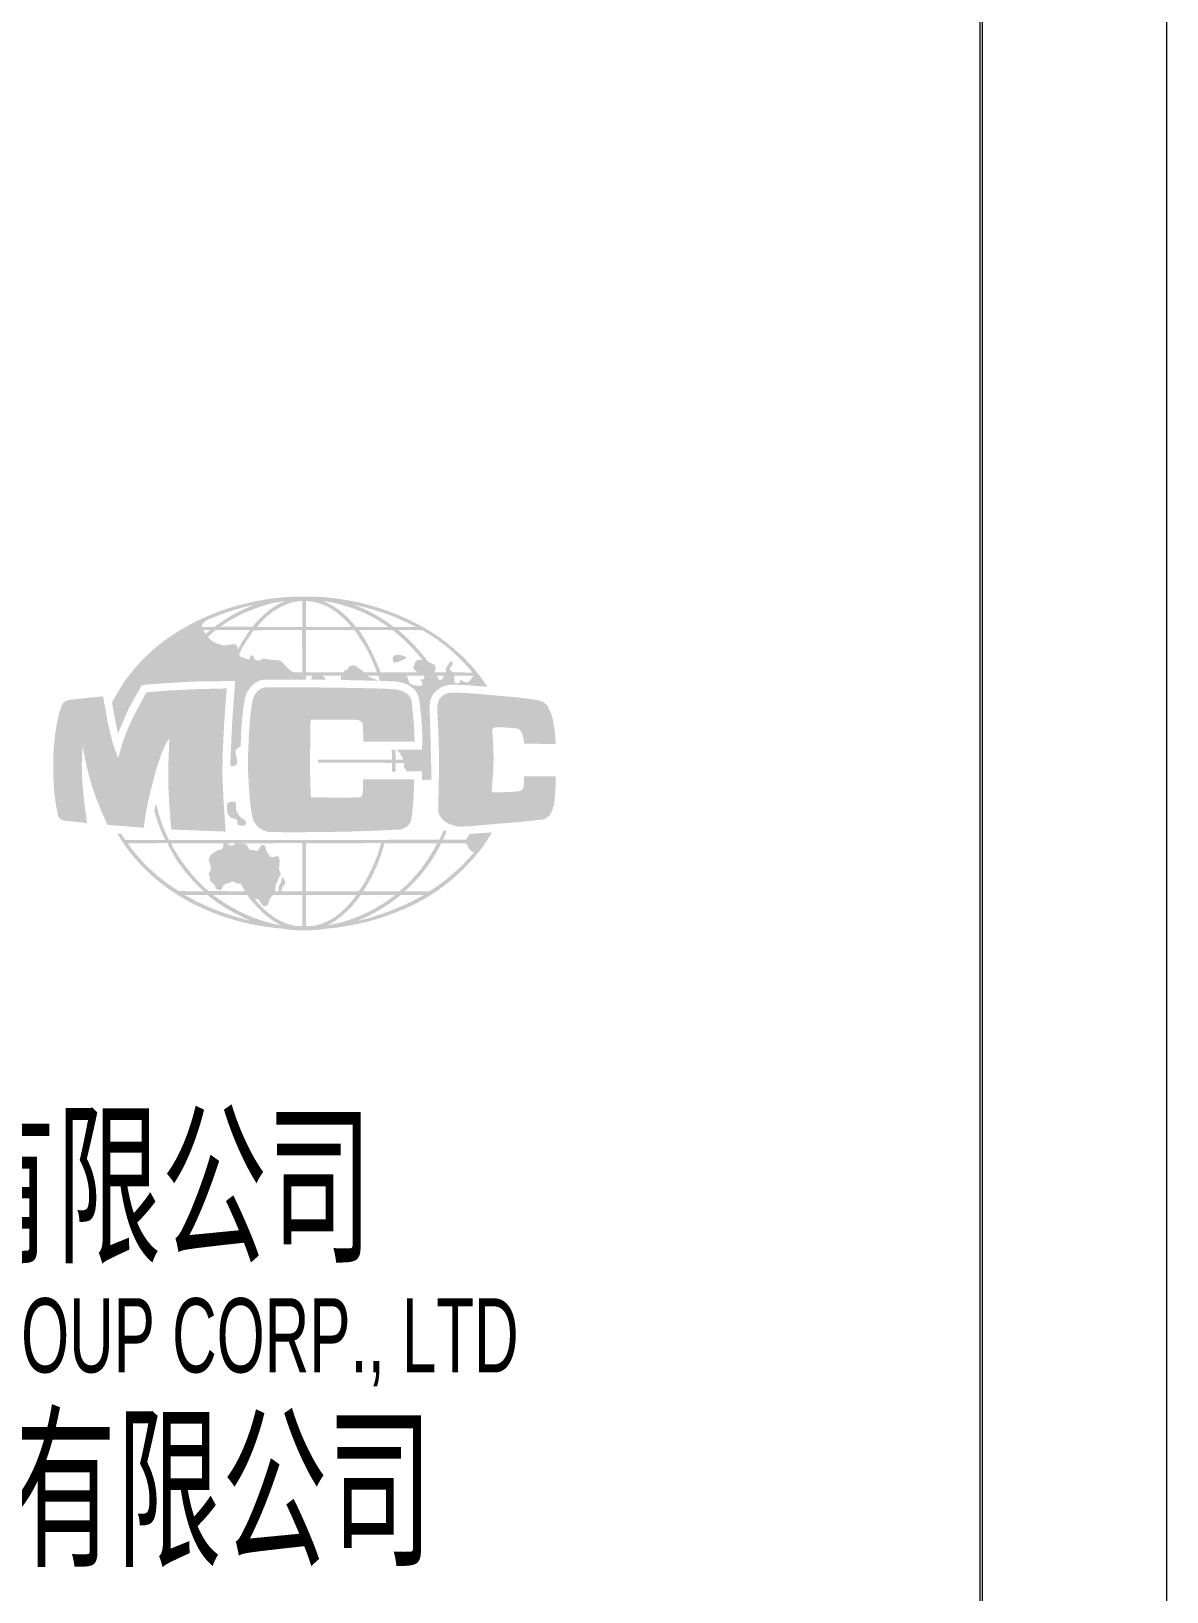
# Model space of a CAD drawing. Header units: millimetres. Extents: x 72 to 17970, y 150 to 12750.
# Drawn here: x 17053 to 17970, y 5303 to 6563 of the extents above; entities that cross this region are included whole.
import ezdxf

# ---------------------------------------------------------------- set-up
doc = ezdxf.new("R2010")
doc.units = ezdxf.units.MM
doc.linetypes.add('XKITLINE00', pattern=[0])
doc.layers.add('DrawingSheet', color=5, linetype='Continuous', lineweight=0)
doc.layers.add('OtherObjectType', color=1, linetype='Continuous', lineweight=0)
doc.styles.add('$TD_AUDIT_GENERATED_(EE)', font='ARIAL.TTF')

# ---------------------------------------------------------------- blocks, each defined once
blk = doc.blocks.new('*A3')
at = {"layer": 'DrawingSheet', "color": 5, "linetype": 'XKITLINE00', "lineweight": 0}
blk.add_line((17970, 150), (17970, 12750), dxfattribs=at)
blk = doc.blocks.new('*A5')
at = {"layer": 'OtherObjectType'}
for color, points in [(7, [(17307.8, 6086.2), (17307.1, 6086.9), (17306.4, 6087.6), (17305.7, 6088.3), (17305, 6089), (17304.3, 6089.6), (17303.6, 6090.3), (17302.9, 6090.9), (17302.1, 6091.6), (17301.4, 6092.2), (17300, 6093.4), (17299.3, 6093.9), (17298.6, 6094.4), (17297.8, 6094.9), (17297.1, 6095.4), (17296.4, 6095.9), (17295.6, 6096.4), (17294.9, 6096.8), (17294.1, 6097.3), (17293.4, 6097.7), (17292.6, 6098.1), (17291.8, 6098.5), (17291, 6098.9), (17290.2, 6099.2), (17289.4, 6099.6), (17288.6, 6099.9), (17287.8, 6100.2), (17287, 6100.5), (17286.1, 6100.8), (17285.3, 6101.1), (17284.5, 6101.3), (17283.6, 6101.5), (17282.8, 6101.7), (17281.9, 6101.9), (17281.1, 6102.1), (17280.2, 6102.3), (17279.3, 6102.4), (17278.5, 6102.5), (17277.6, 6102.6), (17276.7, 6102.7), (17275.9, 6102.8), (17275, 6102.9), (17333.4, 6090.3), (17335, 6089.4), (17336.6, 6088.4), (17338.2, 6087.4), (17339.7, 6086.3), (17341.2, 6085.3), (17342.8, 6084.2), (17344.3, 6083.1), (17345.8, 6082), (17363.4, 6082), (17368.6, 6079.4), (17349.5, 6079.4), (17350.5, 6078.6), (17351.4, 6077.7), (17352.4, 6076.8), (17353.4, 6075.9), (17354.4, 6075.1), (17355.3, 6074.2), (17356.3, 6073.3), (17357.2, 6072.3), (17358.2, 6071.4), (17359.1, 6070.5), (17360, 6069.6), (17361, 6068.6), (17361.9, 6067.7), (17362.8, 6066.8), (17363.7, 6065.8), (17364.6, 6064.8), (17365.8, 6063.5), (17367, 6062.1), (17368.1, 6060.7), (17369.3, 6059.3), (17370.4, 6057.9), (17371.5, 6056.5), (17372.6, 6055.1), (17373.7, 6053.6), (17370.1, 6042.6), (17355.9, 6042.6), (17357.2, 6040.4), (17358.1, 6037.6), (17358.9, 6036.3), (17360, 6035.4), (17361.7, 6035), (17365, 6034.5), (17359.7, 6033.7), (17357.2, 6035.2), (17354.2, 6036.4), (17349.7, 6037.6), (17345.3, 6038), (17342.1, 6038.1), (17338.2, 6038.3), (17334.7, 6038.4), (17333.3, 6042.6), (17324.6, 6042.6), (17325.2, 6042.1), (17326.3, 6041.5), (17327.2, 6041.1), (17328.3, 6040.7), (17332.6, 6038.9), (17333.8, 6038.5), (17326.4, 6038.6), (17303.2, 6039.1), (17303.2, 6040.8), (17303.3, 6041.9), (17303.6, 6042.6), (17288, 6042.6), (17289.2, 6041.8), (17290.4, 6040.5), (17291.1, 6039.4), (17278.4, 6039.4), (17279.1, 6039.9), (17279.5, 6040.7), (17280, 6042.6), (17275, 6042.6), (17275, 6039.4), (17243.9, 6039.4), (17241.3, 6039.3), (17238.9, 6039.1), (17236.5, 6038.2), (17234.2, 6036.9), (17231.6, 6034.8), (17229.7, 6032.6), (17227.5, 6029.4), (17225.5, 6024), (17224.5, 6017.6), (17223.4, 6008.1), (17222.5, 5996.6), (17222.2, 5985.5), (17220.2, 5984.3), (17218.9, 5983.2), (17218, 5981.9), (17218.3, 5979.1), (17218.9, 5976.6), (17219.3, 5973.8), (17219.1, 5971.3), (17218.6, 5970.4), (17217.3, 5969.9), (17215.8, 5969.6), (17214.8, 5969.3), (17213.7, 5970.5), (17215.5, 6007.5), (17217.7, 6038.3), (17220, 6063.6), (17223.7, 6070.5), (17226.1, 6074.2), (17229.5, 6079.2), (17229.7, 6079.4), (17227.5, 6079.4), (17221.6, 6079.4), (17215.5, 6079.4), (17205, 6079.4), (17201.9, 6079.4), (17201, 6081.9), (17202.6, 6083.1), (17205.9, 6085.5), (17209, 6087.5), (17212.9, 6090), (17217.3, 6092.5), (17221.4, 6094.6), (17224.9, 6096.3), (17230.3, 6098.6), (17233.6, 6099.8), (17231, 6099.3), (17227.8, 6098.6), (17223.8, 6097.6), (17217, 6095.7), (17209.6, 6093.3), (17204.9, 6091.5), (17201.6, 6090.3), (17197, 6088.4), (17194.8, 6090.4), (17202.9, 6093.7), (17209.4, 6096.1), (17216.9, 6098.4), (17223, 6100), (17229.4, 6101.6), (17235.6, 6102.9), (17244, 6104.4), (17251.5, 6105.3), (17260, 6106.1), (17265.7, 6106.4), (17271.8, 6106.5), (17277.3, 6106.4), (17283.8, 6106.3), (17292.3, 6105.7), (17298.9, 6104.9), (17305.8, 6103.9), (17311.2, 6103), (17313.4, 6099.8), (17314.7, 6099.3), (17316, 6098.8), (17317.3, 6098.3), (17318.6, 6097.8), (17319.8, 6097.3), (17321.1, 6096.7), (17322.4, 6096.1), (17323.6, 6095.6), (17324.9, 6095), (17326.1, 6094.3), (17327.4, 6093.7), (17328.6, 6093.1), (17329.8, 6092.4), (17331, 6091.7), (17332.2, 6091), (17333.4, 6090.3), (17317.8, 6079.4), (17318.7, 6078), (17319.6, 6076.6), (17320.5, 6075.1), (17321.3, 6073.7), (17322.2, 6072.3), (17323, 6070.8), (17323.9, 6069.4), (17324.7, 6067.9), (17325.5, 6066.4), (17326.3, 6065), (17327, 6063.5), (17327.8, 6062), (17328.6, 6060.5), (17329.3, 6059), (17330, 6057.5), (17330.7, 6056), (17331.3, 6054.6), (17331.9, 6053.3), (17332.5, 6051.9), (17333, 6050.6), (17333.6, 6049.2), (17334.2, 6047.9), (17334.7, 6046.5), (17335.2, 6045.2), (17339.3, 6045.2), (17349.5, 6045.2), (17357.9, 6045.2), (17360.1, 6045.2), (17362, 6045.2), (17363.8, 6045.2), (17365.7, 6045.3), (17363.5, 6046.4), (17362.5, 6047.4), (17361.6, 6049), (17361.9, 6050.1), (17362.6, 6051.7), (17363, 6053), (17363.5, 6054.1), (17364.4, 6054.9), (17365.5, 6055.3), (17366.5, 6055.5), (17369.1, 6055.2), (17368, 6056.5), (17366.9, 6057.8), (17365.8, 6059.1), (17364.7, 6060.4), (17363.6, 6061.7), (17362.5, 6062.9), (17361.3, 6064.2), (17360.2, 6065.4), (17359.3, 6066.3), (17358.4, 6067.3), (17357.4, 6068.2), (17356.5, 6069.1), (17355.6, 6070), (17354.6, 6070.9), (17353.7, 6071.8), (17352.7, 6072.7), (17351.8, 6073.6), (17350.8, 6074.4), (17349.8, 6075.3), (17348.8, 6076.1), (17347.8, 6076.9), (17346.8, 6077.8), (17345.8, 6078.6), (17344.8, 6079.4), (17317.8, 6079.4), (17344.9, 6056.7), (17345.2, 6057.4), (17345.6, 6058.3), (17346.3, 6058.9), (17347.2, 6059.4), (17348, 6059.5), (17349.6, 6059.5), (17352, 6059), (17353.8, 6058.6), (17355, 6058.1), (17355.7, 6057.5), (17355.9, 6057.1), (17355.4, 6056.5), (17353.1, 6055.2), (17350.8, 6054.3), (17348.8, 6053.6), (17345.9, 6052.9), (17345.5, 6053.9), (17344.9, 6055.9), (17344.9, 6056.7), (17317.8, 6079.4), (17333.4, 6090.3), (17258.1, 6102.8), (17253.2, 6102.1), (17247.8, 6101.1), (17239.2, 6098.7), (17233, 6096.5), (17225.3, 6093.4), (17220.9, 6091.2), (17215.9, 6088.6), (17212.2, 6086.4), (17208.7, 6084.1), (17205.7, 6082), (17231.8, 6082.1), (17234, 6084.8), (17237, 6088), (17240.8, 6091.8), (17246.1, 6096.2), (17250.6, 6099.2), (17255, 6101.5), (17258.1, 6102.8), (17333.4, 6090.3), (17288.7, 6102.8), (17289.3, 6102.6), (17290.5, 6102.1), (17291.6, 6101.6), (17292.7, 6101), (17293.8, 6100.4), (17294.9, 6099.8), (17296, 6099.2), (17297.1, 6098.6), (17298.2, 6097.9), (17299.2, 6097.2), (17300.2, 6096.5), (17301.3, 6095.8), (17302.3, 6095), (17303.3, 6094.2), (17304.2, 6093.4), (17305.2, 6092.6), (17306.3, 6091.6), (17307, 6091), (17307.6, 6090.4), (17308.3, 6089.8), (17308.9, 6089.2), (17309.5, 6088.6), (17310.1, 6087.9), (17310.7, 6087.3), (17311.3, 6086.6), (17311.9, 6086), (17312.5, 6085.3), (17313.1, 6084.6), (17313.6, 6084), (17314.2, 6083.3), (17314.7, 6082.6), (17315.3, 6081.9), (17341.3, 6081.9), (17340.4, 6082.6), (17339.4, 6083.3), (17338.5, 6083.9), (17337.5, 6084.6), (17336.5, 6085.2), (17335.5, 6085.8), (17334.6, 6086.5), (17332.7, 6087.6), (17331.1, 6088.5), (17329.4, 6089.4), (17327.8, 6090.4), (17326.1, 6091.2), (17324.4, 6092.1), (17322.6, 6092.9), (17320.9, 6093.7), (17319.2, 6094.5), (17317.4, 6095.2), (17315.6, 6095.9), (17313.9, 6096.6), (17312.1, 6097.2), (17310.3, 6097.8), (17308.5, 6098.4), (17306.6, 6099), (17304.7, 6099.6), (17303.6, 6099.8), (17302.6, 6100.1), (17301.5, 6100.4), (17300.5, 6100.7), (17299.4, 6100.9), (17298.4, 6101.1), (17297.3, 6101.4), (17296.2, 6101.6), (17295.2, 6101.8), (17294.1, 6102), (17293, 6102.2), (17292, 6102.4), (17290.9, 6102.5), (17289.8, 6102.7), (17288.7, 6102.8), (17333.4, 6090.3), (17271.8, 6079.4), (17232.7, 6079.3), (17228.4, 6072.9), (17224.3, 6066.6), (17222.8, 6063.9), (17220.9, 6059.9), (17221.3, 6058.9), (17222.2, 6057.6), (17224.2, 6057.2), (17227.3, 6056), (17228.9, 6055.7), (17229.8, 6056.5), (17229.8, 6058.3), (17230.5, 6059), (17231.2, 6059), (17232.2, 6058.3), (17233.3, 6056.3), (17233.8, 6055.6), (17234.8, 6055.1), (17236, 6054.9), (17237.6, 6054.9), (17238.3, 6055.3), (17238.8, 6055.7), (17240.1, 6056.4), (17241.8, 6056.3), (17244.4, 6055.6), (17246.2, 6055.4), (17249.9, 6055.2), (17252.8, 6054.9), (17254.2, 6054.4), (17256, 6053.2), (17258.4, 6050.5), (17259.7, 6049.2), (17261.2, 6047.8), (17262.5, 6046.7), (17264, 6045.8), (17265.3, 6045.2), (17271.9, 6045.2), (17271.8, 6079.4), (17333.4, 6090.3), (17274.9, 6079.4), (17274.9, 6045.3), (17305.2, 6045.2), (17305.8, 6046.4), (17306.4, 6047.1), (17308.4, 6047.2), (17308.7, 6048.5), (17309.1, 6049.1), (17310.2, 6050), (17310.9, 6050.4), (17312.3, 6050.9), (17313.8, 6051), (17315.5, 6050.1), (17318.2, 6048.2), (17319.3, 6047.5), (17320.6, 6046.6), (17321.6, 6045.7), (17322.1, 6045.2), (17332.3, 6045.2), (17331.8, 6046.3), (17331.4, 6047.5), (17330.9, 6048.7), (17330.5, 6049.8), (17330, 6051), (17329.5, 6052.2), (17329, 6053.3), (17328.5, 6054.5), (17328, 6055.6), (17327.5, 6056.8), (17327, 6057.9), (17326.4, 6059.1), (17325.9, 6060.2), (17325.3, 6061.3), (17324.8, 6062.5), (17324.2, 6063.6), (17323, 6065.6), (17321.8, 6067.6), (17320.6, 6069.6), (17319.3, 6071.6), (17318, 6073.6), (17316.8, 6075.5), (17315.4, 6077.5), (17314.1, 6079.4), (17274.9, 6079.4), (17333.4, 6090.3), (17271.9, 6082), (17272, 6102.9), (17269.2, 6102.7), (17266.2, 6102.2), (17262.7, 6101.4), (17257.9, 6099.7), (17252.2, 6096.8), (17247.6, 6093.8), (17243.5, 6090.6), (17238, 6085.1), (17235.3, 6082), (17271.9, 6082), (17333.4, 6090.3), (17275, 6102.9), (17275, 6081.9), (17311.7, 6081.9), (17311, 6082.6), (17310.4, 6083.4), (17309.8, 6084.1), (17309.1, 6084.8), (17308.5, 6085.5)]), (5, [(17082.3, 6022.7), (17087.5, 6023.5), (17111.1, 6025.9), (17115, 6004.3), (17118.7, 5988.7), (17123.2, 5976), (17127.1, 5989.4), (17132, 6002), (17137.9, 6014), (17146, 6029.1), (17165.5, 6030.7), (17183.8, 6031.6), (17210.9, 6032.3), (17208.8, 6002.9), (17207.7, 5980.6), (17207.4, 5963.9), (17208.4, 5941.2), (17209.3, 5927.4), (17210.1, 5916.7), (17166.2, 5918.4), (17165.2, 5929.1), (17164.3, 5942.8), (17163.7, 5955.2), (17163.8, 5966.3), (17163.9, 5973.5), (17164.5, 5989.6), (17164.5, 5991.7), (17163.9, 5991), (17163.2, 5990.1), (17162.3, 5988.5), (17161.1, 5986.2), (17159.5, 5982.6), (17157.7, 5978.2), (17154.8, 5969.4), (17152.5, 5961.4), (17150.1, 5952), (17148.1, 5944), (17145.9, 5933.2), (17144.6, 5925.2), (17144.1, 5919.8), (17114.6, 5922.1), (17110, 5932.5), (17105.5, 5943.7), (17102.3, 5952.8), (17100.2, 5960), (17098.5, 5966.6), (17096.7, 5974.7), (17094.4, 5985.9), (17093.9, 5971.1), (17094, 5962.7), (17094.6, 5953.2), (17096, 5939.7), (17098.1, 5923.6), (17088.7, 5924.6), (17083.6, 5925.1), (17078.6, 5925.7), (17077.4, 5926.3), (17076.8, 5926.8), (17075.9, 5927.7), (17074.9, 5929.2), (17073.4, 5936.2), (17072.2, 5943.6), (17071.4, 5950.9), (17071, 5959.9), (17070.8, 5966.9), (17070.8, 5973.6), (17070.9, 5977.3), (17071.1, 5982.2), (17071.5, 5986.6), (17071.9, 5991.1), (17072.2, 5993.5), (17072.7, 5997.7), (17073.2, 6000.9), (17073.7, 6003.7), (17074.7, 6008.3), (17075.3, 6010.9), (17076, 6013.5), (17077.3, 6017.8), (17078.8, 6020.4), (17080.5, 6021.9)]), (5, [(17321.1, 5996.2), (17321, 6000.7), (17320.7, 6003.1), (17320.4, 6004.1), (17319.9, 6005), (17319.3, 6005.6), (17318.4, 6006.2), (17317.5, 6006.6), (17316.3, 6006.9), (17314.8, 6007), (17304.1, 6007), (17278.7, 6007), (17278.4, 5999.4), (17278.2, 5967.5), (17278.4, 5955.9), (17278.9, 5944.4), (17284.7, 5944.3), (17294.6, 5944.2), (17310, 5944.2), (17315.7, 5944.3), (17318.7, 5944.4), (17319.8, 5945.2), (17320.5, 5946.4), (17320.9, 5951.1), (17321, 5958.9), (17362.3, 5959), (17361.8, 5944.3), (17361.1, 5935.7), (17360.5, 5930), (17359.7, 5925.2), (17358.3, 5922.7), (17356.4, 5920.7), (17353.8, 5919.2), (17351.3, 5918.4), (17332.3, 5917.5), (17310.2, 5916.7), (17292.3, 5916.4), (17261.3, 5916.1), (17244.2, 5916.5), (17240.2, 5917.7), (17237.6, 5919.3), (17235, 5921.7), (17233.5, 5923.9), (17232.1, 5926.4), (17231.3, 5929.9), (17229.9, 5939.4), (17228.9, 5951.2), (17228.2, 5965.2), (17228.2, 5980.1), (17228.8, 5994), (17229.2, 6000.4), (17229.6, 6006), (17230.4, 6013.2), (17231, 6017.8), (17231.3, 6019.9), (17231.9, 6022.7), (17232.4, 6024.5), (17233.1, 6026.3), (17234.1, 6028), (17235.3, 6029.6), (17236.5, 6030.8), (17238.1, 6031.8), (17239.8, 6032.6), (17242.1, 6033.1), (17259.2, 6033.2), (17281.1, 6033.1), (17304.2, 6032.8), (17326.9, 6032.4), (17342.4, 6031.9), (17348.4, 6031.4), (17352.8, 6030.2), (17355.3, 6028.9), (17357.3, 6027.5), (17359, 6025.4), (17360.1, 6022.9), (17361.6, 6008.8), (17362.5, 5996), (17362.6, 5989.2), (17337.2, 5989.2), (17321.2, 5989.2)]), (7, [(17375.1, 6005.5), (17376.3, 5960.9), (17376, 5958.7), (17368.6, 5982.9), (17368.9, 5989.9), (17368.8, 5996.1), (17368.4, 6003.5), (17368.1, 6007.8), (17367.5, 6013.5), (17366.3, 6023.7), (17375.1, 6022), (17374.7, 6015.9)]), (5, [(17450.1, 5994), (17449.2, 5996.4), (17448, 5998.4), (17447.2, 5999.2), (17446.1, 5999.7), (17445.1, 5999.9), (17440.7, 6000.4), (17434.6, 6000.8), (17428.2, 6000.8), (17426.5, 6000.6), (17425.9, 6000), (17425.3, 5998.9), (17426.2, 5985.6), (17426.4, 5975.5), (17426.2, 5967.2), (17425.1, 5952.3), (17424.9, 5949.5), (17425.2, 5948.6), (17426.5, 5948.4), (17428, 5948.4), (17439.8, 5948.6), (17447.3, 5949.3), (17449.3, 5950.2), (17450.1, 5951.2), (17450.5, 5952.3), (17450.7, 5954.1), (17451.1, 5961.2), (17476.5, 5961.2), (17476.5, 5953.6), (17476.2, 5947.6), (17475.5, 5940.7), (17474.8, 5937.5), (17473.7, 5933.5), (17471.7, 5930), (17469.5, 5928.1), (17467, 5926.6), (17449.1, 5924.6), (17407.4, 5921.1), (17399.3, 5920.6), (17396.6, 5920.9), (17392.7, 5922.1), (17388, 5924.2), (17385, 5926.8), (17382.7, 5929.9), (17381.9, 5932.2), (17381.7, 5934.7), (17382.2, 5959.1), (17382.3, 5979.9), (17382, 5993.2), (17381.4, 6005.4), (17381, 6014.2), (17381, 6018.9), (17381.8, 6021.8), (17382.7, 6023.9), (17384.4, 6025.7), (17386.3, 6027.2), (17388.6, 6028.1), (17390.8, 6028.7), (17393.4, 6028.9), (17396.8, 6028.9), (17410, 6028.2), (17427.9, 6026.6), (17443.9, 6025.2), (17454.6, 6023.9), (17462.6, 6022.7), (17466.9, 6021), (17469.9, 6018.5), (17472.6, 6012.5), (17474.1, 6008), (17475.4, 6000.6), (17476, 5995.2), (17476.3, 5991.3), (17476.5, 5987.3), (17451.1, 5987.8), (17450.9, 5989.8)]), (7, [(17344.4, 5974.7), (17344.2, 5982.9), (17347.1, 5982.9), (17347.4, 5974.7), (17347.3, 5965.2), (17344.3, 5965.1), (17344.3, 5972.2), (17284.5, 5972.3), (17284.5, 5974.7)]), (7, [(17347.3, 5972.1), (17347.4, 5974.7), (17353.2, 5974.7), (17353.1, 5975.5), (17352.9, 5976.2), (17351.5, 5978.4), (17351, 5979.8), (17349.9, 5981.1), (17349.2, 5981.7), (17348.4, 5982.3), (17347.2, 5982.9), (17349.4, 5982.9), (17368.6, 5982.9), (17376, 5958.7), (17372.2, 5958.5), (17368.6, 5958.4), (17368.7, 5965.3), (17356.7, 5965.2), (17355.4, 5966.7), (17354.8, 5967.6), (17354.2, 5968.6), (17354.2, 5970.1), (17353.8, 5972.1)]), (7, [(17161.2, 5909.9), (17160.9, 5911), (17159.4, 5913.9), (17157.3, 5918.6), (17156, 5922.4), (17154.6, 5926.3), (17153, 5931.6), (17152.6, 5932.8), (17152.5, 5934.1), (17153.2, 5937.9), (17153.6, 5938.3), (17154.2, 5938.1), (17154.6, 5936.2), (17155.1, 5934.4), (17155.6, 5932.6), (17156.1, 5930.8), (17156.6, 5929), (17157.2, 5927.2), (17157.8, 5925.4), (17158.4, 5923.6), (17159.1, 5921.9), (17159.7, 5920.1), (17160.4, 5918.4), (17161.2, 5916.6), (17161.9, 5914.9), (17162.7, 5913.2), (17163.6, 5911.5), (17164.4, 5909.8), (17166, 5907.3), (17166.7, 5905.9), (17167.4, 5904.6), (17168.1, 5903.2), (17168.8, 5901.9), (17169.6, 5900.5), (17170.4, 5899.2), (17171.2, 5897.9), (17172, 5896.6), (17172.8, 5895.4), (17173.7, 5894.1), (17174.6, 5892.8), (17175.5, 5891.6), (17176.4, 5890.4), (17177.3, 5889.1), (17178.2, 5887.9), (17179.2, 5886.8), (17192.7, 5868.3), (17191.9, 5869), (17191.1, 5869.7), (17190.3, 5870.4), (17189.5, 5871.1), (17188.7, 5871.8), (17188, 5872.5), (17187.2, 5873.3), (17186.5, 5874), (17185.8, 5874.8), (17185, 5875.5), (17184.3, 5876.3), (17183.6, 5877.1), (17182.9, 5877.9), (17182.2, 5878.7), (17181.5, 5879.5), (17180.9, 5880.3), (17180.2, 5881.1), (17179.5, 5881.8), (17178.9, 5882.6), (17178.2, 5883.4), (17177.6, 5884.1), (17176.9, 5884.9), (17176.3, 5885.7), (17175.7, 5886.5), (17175, 5887.3), (17174.4, 5888.1), (17173.8, 5888.9), (17173.2, 5889.8), (17172.7, 5890.6), (17172.1, 5891.4), (17171.5, 5892.3), (17170.9, 5893.1), (17170.4, 5894), (17169.8, 5894.8), (17169.3, 5895.7), (17168.8, 5896.5), (17168.3, 5897.4), (17167.8, 5898.3), (17167.3, 5899.2), (17166.8, 5900.1), (17166.3, 5901), (17165.8, 5901.9), (17165.3, 5902.8), (17164.9, 5903.7), (17164.4, 5904.6), (17164, 5905.5), (17163.6, 5906.4), (17163.2, 5907.4), (17131, 5907.2), (17132.1, 5905.7), (17133.2, 5904.2), (17134.3, 5902.6), (17135.5, 5901.1), (17136.7, 5899.7), (17137.9, 5898.2), (17139.1, 5896.8), (17140.3, 5895.3), (17141.6, 5893.9), (17142.9, 5892.6), (17144.2, 5891.2), (17145.5, 5889.9), (17146.9, 5888.5), (17148.2, 5887.2), (17149.6, 5886), (17151, 5884.7), (17152.3, 5883.6), (17153.5, 5882.4), (17154.8, 5881.3), (17156, 5880.3), (17157.3, 5879.2), (17158.7, 5878.2), (17160, 5877.1), (17161.3, 5876.1), (17162.7, 5875.1), (17164, 5874.1), (17165.4, 5873.2), (17166.8, 5872.2), (17168.2, 5871.3), (17169.6, 5870.4), (17171, 5869.5), (17172.4, 5868.7), (17159.2, 5874), (17158.5, 5874.5), (17157, 5875.7), (17155.6, 5876.8), (17154.2, 5878), (17152.7, 5879.2), (17151.3, 5880.4), (17150, 5881.6), (17148.6, 5882.9), (17147.3, 5884.2), (17145.9, 5885.5), (17144.5, 5886.8), (17143.1, 5888.2), (17141.8, 5889.6), (17140.5, 5891), (17139.2, 5892.4), (17137.9, 5893.9), (17136.1, 5895.9), (17135, 5897.2), (17133.9, 5898.6), (17132.8, 5899.9), (17131.8, 5901.3), (17130.7, 5902.7), (17129.7, 5904.2), (17128.7, 5905.6), (17127.9, 5906.7), (17127.1, 5907.9), (17126.3, 5909), (17125.6, 5910.2), (17124.9, 5911.3), (17124.2, 5912.5), (17123.5, 5913.7), (17122.8, 5914.9), (17122.9, 5915.1), (17125.6, 5914.9), (17126, 5914.5), (17129.1, 5909.9)]), (7, [(17213.8, 5940.7), (17215.1, 5940.9), (17217.2, 5941), (17217.8, 5940.7), (17218.1, 5940.1), (17218.3, 5938.7), (17218.4, 5937.2), (17218.4, 5934.9), (17218.7, 5933.7), (17219.6, 5931.7), (17222.1, 5928.1), (17223.4, 5927.2), (17224.7, 5926.5), (17226, 5925.5), (17226.7, 5924), (17226.3, 5922.8), (17225.7, 5922.1), (17225, 5921.6), (17224.1, 5921.4), (17222.7, 5921.4), (17221.2, 5921.7), (17220.2, 5922.1), (17219.7, 5922.7), (17219.6, 5923.4), (17219.6, 5925.4), (17219.3, 5926), (17218.9, 5926.6), (17216.8, 5927.3), (17215.3, 5927.5), (17214.3, 5927.8), (17213.3, 5929), (17212.5, 5930.1), (17211.8, 5931.2), (17211.5, 5932.5), (17211.3, 5934.1), (17211.1, 5935.8), (17211, 5937.5), (17211.3, 5938.7), (17211.8, 5939.7), (17212.9, 5940.4)]), (7, [(17332.5, 5897.3), (17332.9, 5898.6), (17333.3, 5899.8), (17333.7, 5901.1), (17334.1, 5902.3), (17334.5, 5903.6), (17334.9, 5904.9), (17335.2, 5906.2), (17335.6, 5907.4), (17274.9, 5907.2), (17275, 5868.5), (17317.7, 5868.5), (17412.9, 5898.4), (17412.2, 5897.6), (17410.9, 5896), (17409.5, 5894.4), (17408.1, 5892.9), (17406.7, 5891.3), (17405.3, 5889.8), (17403.8, 5888.4), (17402.4, 5886.9), (17400.9, 5885.4), (17399.4, 5884), (17397.9, 5882.6), (17396.4, 5881.2), (17394.8, 5879.8), (17393.3, 5878.5), (17391.7, 5877.1), (17390.1, 5875.8), (17388.3, 5874.4), (17387.4, 5873.7), (17386.5, 5873), (17385.5, 5872.3), (17384.6, 5871.6), (17383.6, 5870.9), (17382.7, 5870.2), (17381.7, 5869.5), (17380.7, 5868.8), (17379.8, 5868.2), (17378.8, 5867.5), (17377.8, 5866.9), (17376.8, 5866.2), (17375.8, 5865.6), (17374.8, 5865), (17373.8, 5864.3), (17372.8, 5863.7), (17371.8, 5863.1), (17370.8, 5862.5), (17369.7, 5861.9), (17368.7, 5861.4), (17367.7, 5860.8), (17366.6, 5860.2), (17365.6, 5859.7), (17364.6, 5859.1), (17363.5, 5858.6), (17362.5, 5858.1), (17361.4, 5857.5), (17360.3, 5857), (17359.3, 5856.5), (17358.2, 5856), (17357.1, 5855.5), (17355.4, 5854.8), (17353.7, 5854), (17351.9, 5853.3), (17350.2, 5852.6), (17348.5, 5851.9), (17346.7, 5851.2), (17344.9, 5850.5), (17343.2, 5849.8), (17341.1, 5849.1), (17339, 5848.3), (17336.8, 5847.6), (17334.7, 5846.9), (17332.5, 5846.2), (17330.4, 5845.6), (17328.2, 5845), (17326.1, 5844.4), (17323.9, 5843.8), (17321.7, 5843.3), (17319.5, 5842.8), (17317.3, 5842.3), (17315.1, 5841.8), (17312.9, 5841.4), (17310.7, 5841), (17308.5, 5840.6), (17307.4, 5840.4), (17306.3, 5840.2), (17305.2, 5840), (17304.2, 5839.8), (17303.1, 5839.6), (17302, 5839.5), (17300.9, 5839.3), (17299.8, 5839.2), (17298.7, 5839), (17297.6, 5838.9), (17296.5, 5838.8), (17295.4, 5838.7), (17294.3, 5838.6), (17293.2, 5838.5), (17292.1, 5838.4), (17291, 5838.4), (17289.4, 5838.1), (17287.8, 5837.8), (17286.3, 5837.6), (17284.7, 5837.4), (17283.1, 5837.3), (17281.5, 5837.2), (17279.9, 5837.1), (17278.3, 5837), (17276.9, 5837), (17275.5, 5836.9), (17274.1, 5836.9), (17272.7, 5836.9), (17271.2, 5836.9), (17269.8, 5836.9), (17268.4, 5837), (17267, 5837.1), (17265.6, 5837.2), (17264.2, 5837.3), (17262.8, 5837.4), (17261.4, 5837.6), (17260, 5837.7), (17258.6, 5837.9), (17257.2, 5838.2), (17255.8, 5838.4), (17271.9, 5840.4), (17271.9, 5865.4), (17248.3, 5865.5), (17249.7, 5868.5), (17253, 5868.5), (17252.8, 5871.2), (17253, 5872.4), (17253.4, 5873.5), (17254.4, 5875.2), (17254.9, 5876.4), (17255.1, 5877.7), (17255.5, 5878.7), (17255.9, 5879.4), (17256.2, 5879.7), (17256.6, 5879.6), (17257, 5879), (17257.6, 5877.5), (17258.3, 5876.5), (17258.3, 5875.8), (17258, 5875), (17257.2, 5873.4), (17256.1, 5872), (17255.4, 5870.3), (17254.9, 5868.5), (17271.9, 5868.5), (17271.9, 5907.4), (17226, 5907.3), (17225.8, 5907.7), (17219.4, 5907.3), (17166, 5907.3), (17164.4, 5909.8), (17382.6, 5910.1), (17386.4, 5918.1), (17388.5, 5916.6), (17385.5, 5910.2), (17404.1, 5910.1), (17407, 5914.8), (17425, 5916.1), (17424.4, 5914.9), (17423.7, 5913.7), (17423, 5912.5), (17422.3, 5911.4), (17421.6, 5910.2), (17420.9, 5909.1), (17420.2, 5908), (17419.4, 5906.9), (17418.6, 5905.8), (17417.9, 5904.7), (17417.1, 5903.6), (17416.2, 5902.5), (17415.4, 5901.5), (17414.6, 5900.4), (17413.7, 5899.4), (17412.9, 5898.4), (17351.5, 5865.5), (17350.5, 5864.7), (17349.4, 5863.9), (17348.4, 5863.1), (17347.4, 5862.3), (17346.4, 5861.5), (17345.3, 5860.8), (17344.3, 5860), (17343.2, 5859.3), (17342.2, 5858.5), (17341.1, 5857.8), (17340.1, 5857.1), (17339, 5856.4), (17337.9, 5855.7), (17336.8, 5855), (17335.7, 5854.3), (17334.6, 5853.7), (17333.5, 5853), (17332.4, 5852.4), (17331.3, 5851.7), (17330.1, 5851.1), (17329, 5850.5), (17327.9, 5849.9), (17326.7, 5849.3), (17325.6, 5848.7), (17324.4, 5848.2), (17323.3, 5847.6), (17322.1, 5847.1), (17321, 5846.5), (17319.8, 5846), (17318.6, 5845.5), (17317.4, 5845), (17316.2, 5844.5), (17318, 5844.9), (17319.7, 5845.3), (17321.5, 5845.8), (17323.2, 5846.2), (17325, 5846.7), (17326.7, 5847.2), (17328.5, 5847.7), (17330.2, 5848.3), (17331.9, 5848.8), (17333.6, 5849.4), (17335.3, 5849.9), (17337, 5850.5), (17338.7, 5851.1), (17340.4, 5851.8), (17342.1, 5852.4), (17343.8, 5853), (17345.5, 5853.7), (17347.2, 5854.4), (17348.8, 5855.1), (17350.5, 5855.8), (17352.2, 5856.5), (17353.8, 5857.2), (17355.5, 5858), (17357.1, 5858.8), (17358.7, 5859.5), (17360.4, 5860.3), (17362, 5861.2), (17363.6, 5862), (17365.2, 5862.8), (17366.8, 5863.7), (17368.4, 5864.5), (17369.9, 5865.4), (17351.5, 5865.5), (17412.9, 5898.4), (17315.6, 5865.4), (17275, 5865.5), (17275, 5840.4), (17279.9, 5840.4), (17280.8, 5840.6), (17281.6, 5840.7), (17282.5, 5840.9), (17283.3, 5841.1), (17284.2, 5841.3), (17285, 5841.5), (17285.9, 5841.8), (17286.7, 5842.1), (17287.5, 5842.3), (17288.3, 5842.6), (17289.1, 5842.9), (17289.9, 5843.3), (17290.8, 5843.6), (17291.5, 5844), (17292.3, 5844.3), (17293.1, 5844.7), (17293.9, 5845.1), (17294.7, 5845.5), (17295.4, 5846), (17296.2, 5846.4), (17296.9, 5846.9), (17297.6, 5847.3), (17298.4, 5847.8), (17299.1, 5848.3), (17299.8, 5848.8), (17300.5, 5849.4), (17301.2, 5849.9), (17301.8, 5850.5), (17302.5, 5851), (17303.1, 5851.6), (17303.8, 5852.2), (17304.4, 5852.8), (17305.2, 5853.5), (17306, 5854.3), (17306.7, 5855), (17307.5, 5855.7), (17308.2, 5856.5), (17308.9, 5857.2), (17309.7, 5858), (17310.4, 5858.8), (17311.1, 5859.6), (17311.8, 5860.4), (17312.4, 5861.2), (17313.1, 5862), (17313.7, 5862.9), (17314.4, 5863.7), (17315, 5864.6), (17315.6, 5865.4), (17412.9, 5898.4), (17346.8, 5865.5), (17319.1, 5865.5), (17318.4, 5864.5), (17317.7, 5863.5), (17317, 5862.5), (17316.2, 5861.5), (17315.4, 5860.5), (17314.6, 5859.5), (17313.8, 5858.6), (17313, 5857.6), (17312.2, 5856.7), (17311.3, 5855.8), (17310.5, 5854.9), (17309.6, 5854), (17308.7, 5853.2), (17307.8, 5852.3), (17306.9, 5851.5), (17305.9, 5850.6), (17305.2, 5849.9), (17304.4, 5849.2), (17303.6, 5848.5), (17302.8, 5847.9), (17301.9, 5847.2), (17301.1, 5846.6), (17300.3, 5845.9), (17299.4, 5845.3), (17298.5, 5844.7), (17297.7, 5844.2), (17296.8, 5843.6), (17295.9, 5843), (17295, 5842.5), (17294, 5842), (17293.1, 5841.5), (17292.2, 5841), (17293.2, 5841.2), (17294.2, 5841.4), (17295.3, 5841.6), (17296.3, 5841.8), (17297.3, 5842), (17298.3, 5842.2), (17299.3, 5842.4), (17300.3, 5842.7), (17301.4, 5842.9), (17302.4, 5843.2), (17303.4, 5843.4), (17304.4, 5843.7), (17305.4, 5844), (17306.4, 5844.3), (17307.4, 5844.6), (17308.4, 5844.9), (17309.4, 5845.2), (17310.4, 5845.6), (17311.3, 5845.9), (17312.3, 5846.3), (17313.3, 5846.6), (17314.3, 5847), (17315.3, 5847.4), (17316.2, 5847.7), (17317.2, 5848.1), (17318.2, 5848.5), (17319.1, 5848.9), (17320.1, 5849.4), (17321, 5849.8), (17322, 5850.2), (17322.9, 5850.7), (17325.4, 5851.9), (17326.9, 5852.6), (17328.4, 5853.4), (17329.9, 5854.2), (17331.4, 5855), (17332.8, 5855.9), (17334.3, 5856.7), (17335.7, 5857.6), (17337.2, 5858.5), (17338.6, 5859.5), (17340, 5860.4), (17341.4, 5861.4), (17342.7, 5862.4), (17344.1, 5863.4), (17345.5, 5864.4), (17346.8, 5865.5), (17412.9, 5898.4), (17338.3, 5907.3), (17338, 5906), (17337.6, 5904.7), (17337.2, 5903.4), (17336.8, 5902.1), (17336.4, 5900.9), (17336, 5899.6), (17335.6, 5898.3), (17335.2, 5897.1), (17334.7, 5895.8), (17334.3, 5894.6), (17333.8, 5893.3), (17333.3, 5892.1), (17332.8, 5890.8), (17332.3, 5889.6), (17331.8, 5888.4), (17331.2, 5887.1), (17330.7, 5885.9), (17330.1, 5884.7), (17329.6, 5883.5), (17329, 5882.3), (17328.4, 5881.1), (17327.8, 5879.9), (17327.1, 5878.7), (17326.5, 5877.6), (17325.9, 5876.4), (17325.2, 5875.2), (17324.5, 5874.1), (17323.9, 5872.9), (17323.2, 5871.8), (17322.5, 5870.7), (17321.8, 5869.5), (17321, 5868.4), (17374.6, 5868.5), (17375.9, 5869.3), (17377.1, 5870.1), (17378.4, 5871), (17379.6, 5871.8), (17380.8, 5872.6), (17382, 5873.5), (17383.3, 5874.4), (17384.5, 5875.3), (17385.7, 5876.2), (17386.8, 5877.1), (17388, 5878), (17389.2, 5878.9), (17390.4, 5879.9), (17391.5, 5880.8), (17392.6, 5881.8), (17393.8, 5882.8), (17394.9, 5883.8), (17396, 5884.8), (17397.1, 5885.8), (17398.2, 5886.8), (17399.3, 5887.8), (17400.4, 5888.9), (17401.4, 5889.9), (17402.5, 5891), (17403.5, 5892.1), (17404.6, 5893.2), (17405.6, 5894.3), (17406.6, 5895.4), (17407.6, 5896.5), (17408.6, 5897.6), (17409.6, 5898.7), (17410.5, 5899.9), (17408.4, 5901), (17407.3, 5901.9), (17406.1, 5903.2), (17405.9, 5903.9), (17404.3, 5907.2), (17384.1, 5907.3), (17384, 5907), (17383.3, 5905.6), (17382.6, 5904.3), (17381.9, 5902.9), (17381.2, 5901.6), (17380.4, 5900.2), (17379.7, 5898.9), (17378.9, 5897.6), (17378.1, 5896.3), (17377.3, 5895), (17376.5, 5893.7), (17375.6, 5892.4), (17374.8, 5891.1), (17373.9, 5889.9), (17373, 5888.6), (17372.1, 5887.4), (17371.2, 5886.2), (17370.2, 5885), (17369.3, 5883.8), (17368.3, 5882.6), (17367.3, 5881.4), (17366.3, 5880.3), (17365.3, 5879.1), (17364.3, 5878), (17363.2, 5876.9), (17362.2, 5875.8), (17361.1, 5874.7), (17360, 5873.6), (17358.9, 5872.6), (17357.8, 5871.5), (17356.7, 5870.5), (17355.6, 5869.5), (17354.4, 5868.5), (17350.4, 5868.5), (17351.5, 5869.5), (17352.7, 5870.5), (17353.8, 5871.5), (17355, 5872.6), (17356.1, 5873.7), (17357.2, 5874.8), (17358.3, 5875.8), (17359.4, 5877), (17360.5, 5878.1), (17361.5, 5879.2), (17362.5, 5880.4), (17363.6, 5881.5), (17364.6, 5882.7), (17365.6, 5883.9), (17366.6, 5885.1), (17367.5, 5886.3), (17368.5, 5887.5), (17369.4, 5888.8), (17370.3, 5890), (17371.2, 5891.3), (17372.1, 5892.6), (17373, 5893.9), (17373.9, 5895.2), (17374.7, 5896.5), (17375.5, 5897.8), (17376.3, 5899.1), (17377.1, 5900.5), (17377.9, 5901.8), (17378.7, 5903.2), (17379.4, 5904.5), (17380.1, 5905.9), (17380.8, 5907.3), (17338.3, 5907.3), (17412.9, 5898.4), (17317.7, 5868.5), (17318.4, 5869.7), (17319.2, 5870.8), (17319.9, 5871.9), (17320.7, 5873.1), (17321.4, 5874.3), (17322.1, 5875.4), (17322.8, 5876.6), (17323.5, 5877.8), (17324.1, 5879), (17324.8, 5880.2), (17325.4, 5881.4), (17326, 5882.6), (17326.6, 5883.9), (17327.2, 5885.1), (17327.8, 5886.3), (17328.4, 5887.6), (17328.9, 5888.8), (17329.5, 5890), (17330, 5891.2), (17330.5, 5892.4), (17331, 5893.6), (17331.5, 5894.9), (17332, 5896.1)]), (7, [(17243.3, 5900.4), (17244.3, 5898.9), (17245.1, 5897.6), (17246, 5896.5), (17246.8, 5896.1), (17247.9, 5896), (17249.7, 5896.3), (17251.3, 5896.9), (17252.3, 5896.8), (17252.9, 5896.2), (17253.4, 5894.7), (17253.6, 5893), (17253.5, 5890.4), (17253.3, 5888.7), (17253.2, 5887.1), (17253.4, 5885.5), (17254.1, 5883.9), (17254.6, 5882.2), (17254.4, 5881.6), (17253.6, 5880.4), (17252.3, 5877.5), (17250.2, 5872.7), (17250.2, 5871.5), (17250.1, 5870), (17249.7, 5868.5), (17248.3, 5865.5), (17246.7, 5863.6), (17245.4, 5861.4), (17244.8, 5859.9), (17244.8, 5858.8), (17244.5, 5858), (17243.9, 5857.3), (17243.1, 5856.7), (17241.9, 5856.4), (17240.7, 5856.5), (17239.9, 5857), (17239.4, 5857.7), (17238.2, 5859.5), (17237.2, 5861.1), (17236.3, 5862.1), (17235.6, 5862.4), (17234.1, 5862.4), (17225.7, 5868.5), (17222.3, 5874.5), (17221.7, 5874.7), (17220, 5874.6), (17218.8, 5874.9), (17217.1, 5876), (17216.4, 5876.3), (17215.5, 5876.4), (17214.8, 5876.2), (17213.8, 5875.7), (17212.6, 5875.2), (17209.4, 5874.2), (17208.5, 5873.6), (17207.8, 5872.7), (17206.7, 5870.1), (17206.3, 5869.5), (17205.8, 5869.3), (17205.4, 5869.4), (17203.9, 5870.1), (17202.8, 5870.2), (17202.1, 5871), (17201.8, 5871.7), (17201.3, 5873.7), (17201, 5874), (17200.1, 5874.2), (17199.6, 5874.7), (17199.4, 5875.5), (17198.6, 5876), (17197.5, 5876.8), (17197.3, 5877.9), (17197.5, 5878.6), (17197.3, 5880.1), (17196.6, 5881.4), (17196.3, 5882.2), (17196.5, 5882.9), (17196.9, 5884.1), (17197.6, 5884.8), (17198.1, 5885.7), (17198.1, 5886.5), (17197.9, 5888.7), (17197, 5892), (17196.4, 5893.8), (17196.3, 5894.4), (17196.5, 5895.1), (17197.6, 5897), (17198, 5897.5), (17198.7, 5898.4), (17200.7, 5900), (17203.1, 5901.2), (17203.5, 5901.6), (17204.5, 5901.8), (17205.5, 5901.8), (17206.3, 5902), (17207, 5902.6), (17207.4, 5903), (17208, 5904.2), (17208.3, 5905.4), (17208.3, 5906.6), (17208.6, 5907.2), (17211.6, 5907.2), (17211.7, 5907), (17212, 5906.6), (17212.3, 5906.3), (17212.6, 5906), (17213.1, 5905.7), (17213.5, 5905.5), (17213.9, 5905.4), (17214.4, 5905.4), (17215.1, 5905.4), (17215.6, 5905.5), (17216.1, 5905.6), (17216.5, 5905.8), (17216.9, 5906.1), (17217.2, 5906.5), (17217.5, 5906.8), (17217.8, 5907.3), (17219.4, 5907.3), (17226, 5907.3), (17226.7, 5906.3), (17228, 5904.7), (17228.7, 5903), (17229.3, 5902.1), (17229.9, 5901.7), (17232, 5901.8), (17233.6, 5901.4), (17235.5, 5901.1), (17236, 5901.4), (17237.2, 5903.1), (17238.1, 5904.6), (17239.1, 5905.7), (17240.3, 5905.8), (17241.2, 5905.7), (17242, 5904.7)]), (7, [(17236.2, 5859.1), (17235.4, 5860.1), (17235, 5860.6), (17234.2, 5861.6), (17233.4, 5862.6), (17225.7, 5868.5), (17227.6, 5865.4), (17200.1, 5865.4), (17195.4, 5865.4), (17177, 5865.4), (17178.6, 5864.5), (17180.2, 5863.7), (17181.8, 5862.8), (17183.4, 5862), (17185, 5861.1), (17186.6, 5860.3), (17188.3, 5859.5), (17189.9, 5858.7), (17191.5, 5857.9), (17193.2, 5857.2), (17194.8, 5856.5), (17196.5, 5855.7), (17198.2, 5855), (17199.8, 5854.4), (17201.5, 5853.7), (17203.2, 5853), (17204.9, 5852.4), (17206.6, 5851.8), (17208.2, 5851.2), (17209.9, 5850.6), (17211.6, 5850), (17213.3, 5849.5), (17215, 5848.9), (17216.7, 5848.4), (17218.4, 5847.9), (17220.1, 5847.4), (17221.8, 5846.9), (17223.5, 5846.4), (17225.2, 5845.9), (17226.9, 5845.4), (17228.7, 5845), (17230.4, 5844.6), (17234.1, 5841.3), (17232.9, 5841.5), (17231.7, 5841.8), (17230.5, 5842), (17229.4, 5842.3), (17228.2, 5842.5), (17227, 5842.8), (17225.8, 5843.1), (17224.6, 5843.4), (17223.4, 5843.6), (17222.3, 5844), (17221.1, 5844.3), (17219.9, 5844.6), (17218.7, 5844.9), (17217.6, 5845.3), (17216.4, 5845.6), (17215.2, 5846), (17213.9, 5846.4), (17212.6, 5846.8), (17211.3, 5847.2), (17210, 5847.6), (17208.7, 5848), (17207.3, 5848.5), (17206, 5848.9), (17204.7, 5849.4), (17203.5, 5849.8), (17202.2, 5850.3), (17200.9, 5850.8), (17199.6, 5851.3), (17198.3, 5851.9), (17197, 5852.4), (17195.8, 5852.9), (17194.5, 5853.5), (17193.3, 5854), (17192, 5854.5), (17190.8, 5855.1), (17189.6, 5855.7), (17188.4, 5856.2), (17187.1, 5856.8), (17185.9, 5857.4), (17184.7, 5858), (17183.5, 5858.6), (17182.3, 5859.2), (17181.1, 5859.9), (17179.9, 5860.5), (17178.7, 5861.1), (17177.6, 5861.8), (17176.4, 5862.5), (17175.2, 5863.2), (17174.2, 5863.8), (17173.2, 5864.4), (17172.1, 5865), (17171.1, 5865.7), (17170.1, 5866.3), (17169.1, 5867), (17168.1, 5867.7), (17167.1, 5868.3), (17166.1, 5869), (17165.1, 5869.7), (17164.1, 5870.4), (17163.1, 5871.1), (17162.1, 5871.8), (17161.1, 5872.5), (17160.2, 5873.3), (17159.2, 5874), (17172.4, 5868.7), (17192.7, 5868.3), (17179.2, 5886.8), (17180.1, 5885.5), (17181.1, 5884.3), (17182.1, 5883), (17183.1, 5881.8), (17184.1, 5880.6), (17185.1, 5879.5), (17186.2, 5878.3), (17187.2, 5877.2), (17188.3, 5876), (17189.4, 5874.9), (17190.5, 5873.9), (17191.7, 5872.8), (17192.8, 5871.7), (17194, 5870.7), (17195.2, 5869.7), (17196.4, 5868.7), (17225.7, 5868.5), (17233.4, 5862.6), (17234.1, 5862.4), (17225.7, 5868.5), (17227.6, 5865.4), (17228.1, 5864.7), (17228.6, 5864), (17229.2, 5863.2), (17229.7, 5862.5), (17230.2, 5861.8), (17230.8, 5861.1), (17231.4, 5860.4), (17231.9, 5859.8), (17232.5, 5859.1), (17233.1, 5858.4), (17233.7, 5857.8), (17234.3, 5857.1), (17234.9, 5856.4), (17235.5, 5855.8), (17236.1, 5855.2), (17236.8, 5854.6), (17237.8, 5853.5), (17238.8, 5852.5), (17239.8, 5851.5), (17240.9, 5850.6), (17241.9, 5849.6), (17243, 5848.7), (17244.1, 5847.8), (17245.3, 5847), (17246.4, 5846.1), (17247.6, 5845.3), (17248.8, 5844.5), (17250, 5843.7), (17251.2, 5843), (17252.4, 5842.3), (17253.6, 5841.6), (17254.9, 5840.9), (17253.2, 5841.3), (17251.5, 5841.6), (17249.9, 5842), (17248.2, 5842.4), (17246.5, 5842.9), (17244.9, 5843.3), (17243.2, 5843.8), (17241.6, 5844.2), (17239.9, 5844.7), (17238.3, 5845.3), (17236.6, 5845.8), (17235, 5846.4), (17233.4, 5846.9), (17231.8, 5847.5), (17230.2, 5848.2), (17228.6, 5848.8), (17226.7, 5849.6), (17224.8, 5850.5), (17223, 5851.4), (17221.1, 5852.3), (17219.3, 5853.3), (17217.5, 5854.3), (17215.7, 5855.3), (17213.9, 5856.3), (17212.1, 5857.3), (17210.3, 5858.4), (17208.6, 5859.5), (17206.9, 5860.7), (17205.1, 5861.8), (17203.4, 5863), (17201.8, 5864.2), (17200.1, 5865.4), (17195.4, 5865.4), (17196.3, 5864.6), (17197.2, 5863.9), (17198.1, 5863.2), (17199.1, 5862.5), (17200, 5861.8), (17200.9, 5861.2), (17201.8, 5860.5), (17202.8, 5859.8), (17203.7, 5859.2), (17204.7, 5858.5), (17205.6, 5857.9), (17206.6, 5857.2), (17207.5, 5856.6), (17208.5, 5856), (17209.5, 5855.4), (17210.4, 5854.8), (17211.6, 5854.1), (17212.9, 5853.4), (17214.1, 5852.7), (17215.3, 5852), (17216.5, 5851.3), (17217.8, 5850.6), (17219, 5850), (17220.2, 5849.3), (17221.5, 5848.7), (17222.7, 5848.1), (17224, 5847.5), (17225.3, 5846.8), (17226.5, 5846.3), (17227.8, 5845.7), (17229.1, 5845.1), (17230.4, 5844.6), (17234.1, 5841.3), (17235.5, 5841.1), (17236.8, 5840.8), (17238.2, 5840.6), (17239.5, 5840.3), (17240.9, 5840.1), (17242.2, 5839.9), (17243.6, 5839.7), (17244.9, 5839.5), (17246.3, 5839.4), (17247.6, 5839.2), (17249, 5839), (17250.4, 5838.9), (17251.7, 5838.7), (17253.1, 5838.6), (17254.4, 5838.5), (17255.8, 5838.4), (17271.9, 5840.4), (17266.8, 5840.5), (17265.6, 5840.7), (17264.3, 5841), (17263.1, 5841.3), (17261.8, 5841.6), (17260.6, 5842), (17259.4, 5842.4), (17258.2, 5842.8), (17257, 5843.3), (17255.8, 5843.8), (17254.7, 5844.4), (17253.5, 5845), (17252.4, 5845.6), (17251.3, 5846.2), (17250.2, 5846.9), (17249.1, 5847.6), (17247.6, 5848.8), (17246.5, 5849.5), (17245.5, 5850.3), (17244.5, 5851.1), (17243.5, 5851.9), (17242.6, 5852.7), (17241.6, 5853.6), (17240.7, 5854.5), (17239.7, 5855.4), (17238.8, 5856.3), (17237.9, 5857.2), (17237.1, 5858.2)])]:
    blk.add_hatch(color=color, dxfattribs=at).paths.add_polyline_path(points, flags=17)
h = blk.add_hatch(color=7, dxfattribs=at)
h.paths.add_polyline_path([(17394.6, 6039.9), (17394.6, 6042.6), (17410.3, 6042.6), (17409.4, 6041.6), (17407.8, 6039.2), (17407.2, 6038.6), (17405.9, 6037.6), (17404.8, 6037.2), (17403.9, 6037.3), (17402.8, 6037.7), (17400.1, 6039.1), (17399.5, 6039.1), (17399.2, 6037.2), (17398.7, 6036.7), (17397.3, 6036.5), (17396.1, 6036.5), (17395.3, 6036.9), (17394.8, 6037.7), (17394.6, 6038.6)], flags=17)
h.paths.add_polyline_path([(17409.3, 6049.8), (17402, 6057.5), (17392.5, 6065.9), (17383.4, 6073.1), (17376, 6078), (17368.4, 6082.4), (17363.8, 6084.8), (17358.4, 6087.5), (17355.3, 6089), (17346.6, 6092.7), (17336.5, 6096.4), (17332.6, 6097.7), (17326.1, 6099.5), (17318.3, 6101.6), (17311.2, 6103), (17313.4, 6099.8), (17314.6, 6099.5), (17315.9, 6099.3), (17317.1, 6099), (17318.3, 6098.7), (17319.5, 6098.5), (17320.8, 6098.2), (17322, 6097.9), (17323.2, 6097.6), (17324.4, 6097.3), (17325.6, 6096.9), (17326.9, 6096.6), (17328.1, 6096.2), (17329.3, 6095.9), (17330.5, 6095.5), (17331.7, 6095.1), (17332.9, 6094.8), (17334, 6094.4), (17335.1, 6094.1), (17336.2, 6093.7), (17337.3, 6093.3), (17338.5, 6093), (17339.6, 6092.6), (17340.7, 6092.2), (17341.8, 6091.8), (17342.9, 6091.4), (17344, 6090.9), (17345.1, 6090.5), (17346.1, 6090.1), (17347.2, 6089.6), (17348.3, 6089.2), (17349.4, 6088.7), (17350.5, 6088.3), (17352.1, 6087.5), (17353.7, 6086.8), (17355.4, 6086), (17357, 6085.3), (17358.6, 6084.5), (17360.2, 6083.6), (17361.8, 6082.8), (17363.4, 6082), (17368.6, 6079.4), (17369.8, 6078.7), (17371, 6078), (17372.1, 6077.3), (17373.3, 6076.6), (17374.5, 6075.8), (17375.7, 6075.1), (17376.8, 6074.4), (17378, 6073.6), (17379.1, 6072.8), (17380.3, 6072), (17381.4, 6071.2), (17382.5, 6070.4), (17383.7, 6069.6), (17384.8, 6068.8), (17385.9, 6068), (17388.3, 6066.1), (17389.3, 6065.2), (17390.4, 6064.4), (17391.4, 6063.5), (17392.4, 6062.6), (17393.4, 6061.8), (17394.4, 6060.8), (17395.4, 6059.9), (17396.3, 6059.1), (17397.2, 6058.2), (17398.1, 6057.3), (17399, 6056.4), (17399.9, 6055.5), (17400.8, 6054.6), (17401.7, 6053.7), (17402.6, 6052.8), (17403.4, 6051.9), (17404.3, 6050.9), (17405.2, 6050), (17406, 6049), (17406.8, 6048.1), (17407.6, 6047.1), (17408.5, 6046.1), (17409.3, 6045.1), (17393.7, 6045.2), (17391.2, 6047), (17391.2, 6048.1), (17391.6, 6048.9), (17392.5, 6050.3), (17393.3, 6051.8), (17393.5, 6052.4), (17393.4, 6053.1), (17393, 6053.6), (17392.1, 6054.1), (17391.6, 6054), (17391.1, 6053.7), (17389.4, 6050.8), (17388.2, 6049.3), (17387.9, 6048.6), (17387.8, 6047.9), (17388, 6046), (17387.7, 6045.2), (17380.3, 6045.2), (17379, 6045.2), (17378.8, 6045.7), (17379.3, 6047), (17379.6, 6048.3), (17379.4, 6049.9), (17378.9, 6051.1), (17378.2, 6051.6), (17375.8, 6052.9), (17373.7, 6053.6), (17370.1, 6042.6), (17370.4, 6042.2), (17370.6, 6041.2), (17370.5, 6040.6), (17369.6, 6039.8), (17369.1, 6039.6), (17367.9, 6039.5), (17367.6, 6039.4), (17367.7, 6038.9), (17368.4, 6037.9), (17368.8, 6037.1), (17369, 6036.1), (17368.9, 6035.3), (17368.4, 6034.7), (17367.7, 6034.5), (17366.8, 6034.3), (17365, 6034.5), (17359.7, 6033.7), (17362.1, 6031.7), (17363.8, 6029.6), (17364.9, 6027.8), (17365.7, 6025.8), (17366.3, 6023.7), (17375.1, 6022), (17376.5, 6025.6), (17377.5, 6027.4), (17379.1, 6029.4), (17381.2, 6031.2), (17383.3, 6032.7), (17384.7, 6033.5), (17386.9, 6034.3), (17390.9, 6035.2), (17396.2, 6035.3), (17407, 6034.7), (17421.6, 6033.6), (17415.2, 6042.5)])
h.paths.add_polyline_path([(17385.9, 6042.6), (17380.6, 6042.6), (17382.6, 6039), (17383.4, 6039.1), (17384.3, 6039.6), (17385.1, 6040.1), (17386.2, 6041.4), (17385.8, 6041.9)])
h = blk.add_hatch(color=7, dxfattribs=at)
h.paths.add_polyline_path([(17219, 6067), (17219.6, 6065.6), (17220, 6063.6), (17217.7, 6038.3), (17182, 6037.8), (17147.9, 6035.6), (17142.3, 6034.8), (17132, 6016.5), (17123.8, 5997.6), (17123.1, 5995.7), (17122.7, 5997.7), (17121.4, 6004.1), (17119.8, 6012.2), (17118.3, 6020.9), (17121, 6025.8), (17126.7, 6035.3), (17129.4, 6039.3), (17132.9, 6043.9), (17136.3, 6048.1), (17140.4, 6052.7), (17143.9, 6056.4), (17148.3, 6060.7), (17152, 6063.9), (17156, 6067.3), (17161.5, 6071.5), (17166.4, 6074.9), (17170.7, 6077.7), (17175.2, 6080.4), (17180.8, 6083.6), (17185.5, 6086.1), (17190.3, 6088.4), (17194.8, 6090.4), (17197, 6088.4), (17194, 6087), (17192.8, 6085.8), (17191.5, 6084.3), (17190.9, 6082.9), (17191.1, 6082), (17201, 6081.9), (17201.9, 6079.4), (17195.7, 6074), (17197, 6072.4), (17198.2, 6071.3), (17199.9, 6070.2), (17203.6, 6068.3), (17206.5, 6067.4), (17207.6, 6067.1), (17209.3, 6067), (17210.5, 6067), (17212.4, 6067.3), (17214.5, 6067.8), (17216.1, 6068), (17217.1, 6068), (17218, 6067.8)], flags=17)
h.paths.add_polyline_path([(17197.5, 6079.4), (17191.9, 6079.4), (17193.8, 6076.2)])
at = {"layer": 'OtherObjectType', "color": 7, "linetype": 'XKITLINE00', "lineweight": 0}
for p, q in [((17970, 150), (17970, 12750)), ((17819.1, 12608.9), (17819.1, 288)), ((17820.9, 12610.5), (17820.9, 289.5)), ((17969.8, 6201.8), (17969.8, 6201.8))]:
    blk.add_line(p, q, dxfattribs=at)
at = {"layer": 'OtherObjectType', "color": 7, "style": '$TD_AUDIT_GENERATED_(EE)', "width": 0.595}
for s, height, p in [('\\M+5C9CF\\M+5BAA3\\M+5B1A6\\M+5D2B1\\M+5BCAF\\M+5CDC5\\M+5D3D0\\M+5CFDE\\M+5B9AB\\M+5CBBE', 105, (16476.5, 5579.2)), ('SHANGHAI BAOYE GROUP CORP., LTD', 60, (16510.1, 5480)), ('\\M+5D6A3\\M+5D6DD\\M+5B1A6\\M+5D2B1\\M+5B8D6\\M+5BDE1\\M+5B9B9\\M+5D3D0\\M+5CFDE\\M+5B9AB\\M+5CBBE', 105, (16440, 5334.2))]:
    blk.add_text(s, height=height, dxfattribs=at).set_placement(p)

msp = doc.modelspace()

# ---------------------------------------------------------------- block references
at = {"lineweight": 0}
for name in ['*A3', '*A5']:
    msp.add_blockref(name, (0, 0), dxfattribs=at)

doc.saveas('drawing.dxf')
